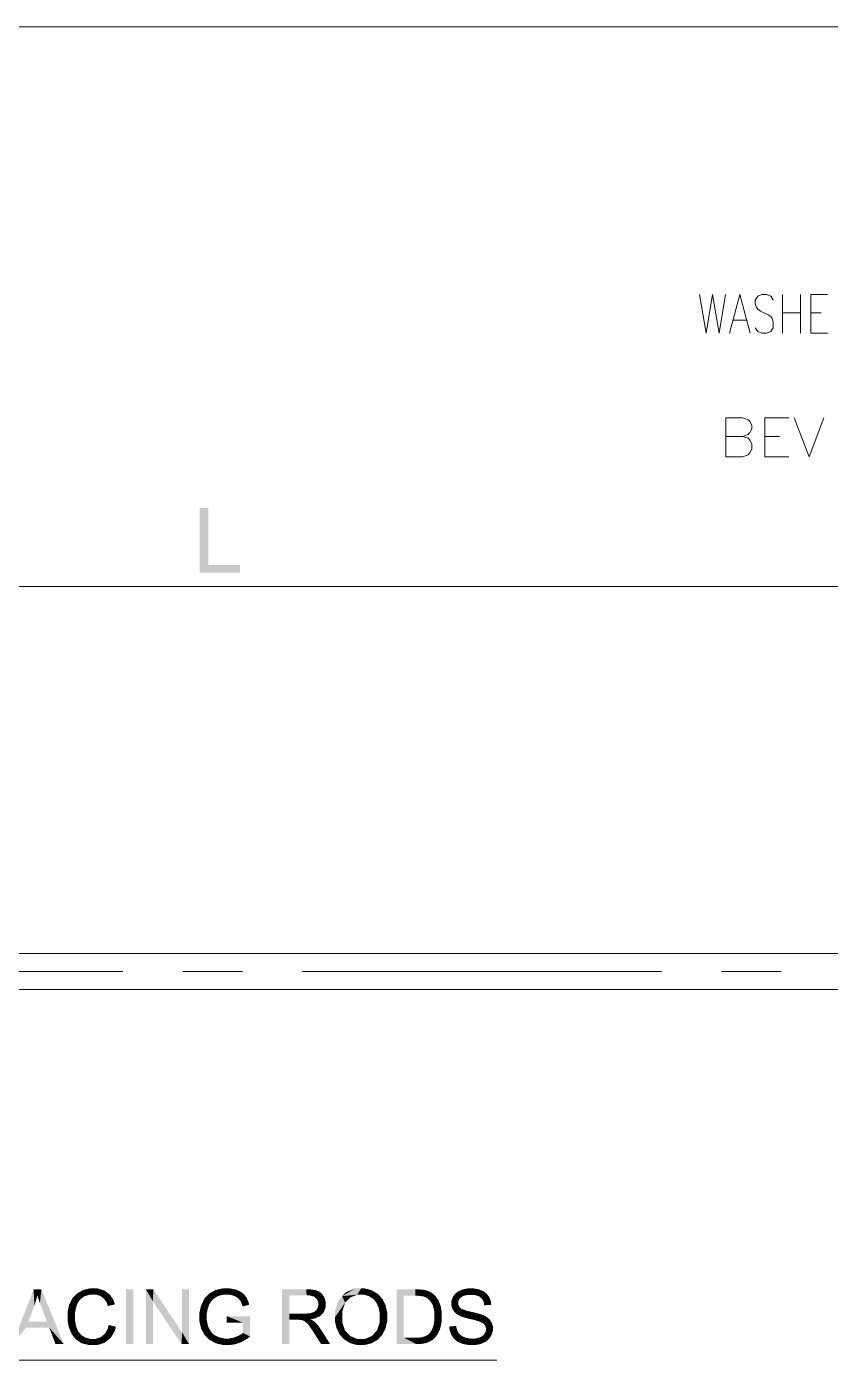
# Model space of a CAD drawing. Header units: millimetres. Extents: x 2 to 579, y 1 to 405.
# Drawn here: x 227.2 to 260.8, y 144.1 to 199.8 of the extents above; entities that cross this region are included whole.
import ezdxf

# ---------------------------------------------------------------- set-up
doc = ezdxf.new("R2010")
doc.units = ezdxf.units.MM
doc.linetypes.add('XKITLINE00', pattern=[0])
doc.layers.add('GraphicObject', color=6, linetype='Continuous', lineweight=0)
doc.layers.add('LinkedObject', color=7, linetype='Continuous', lineweight=0)

# ---------------------------------------------------------------- blocks, each defined once
blk = doc.blocks.new('*A3')
at = {"layer": 'GraphicObject', "color": 3, "linetype": 'XKITLINE00', "lineweight": 0}
blk.add_line((302.08, 199.844), (167.52, 199.844), dxfattribs=at)
blk = doc.blocks.new('*A4')
at = {"layer": 'LinkedObject'}
for points in [[(234.772, 179.741), (234.416, 177.041), (234.416, 179.741)], [(234.772, 177.36), (234.416, 177.041), (234.772, 179.741)], [(234.416, 177.041), (234.772, 177.36), (236.101, 177.041)], [(236.101, 177.041), (234.772, 177.36), (236.101, 177.36)], [(227.482, 147.105), (227.513, 146.427), (226.604, 144.818)], [(227.513, 146.427), (227.482, 147.105), (227.552, 146.535)], [(227.552, 146.535), (227.482, 147.105), (227.613, 146.754)], [(227.613, 146.754), (227.482, 147.105), (227.636, 146.864)], [(227.808, 147.105), (227.636, 146.864), (227.482, 147.105)], [(227.636, 146.864), (227.808, 147.105), (227.663, 146.771)], [(227.663, 146.771), (227.808, 147.105), (227.744, 146.533)], [(227.744, 146.533), (227.808, 147.105), (227.798, 146.389)], [(227.798, 146.389), (227.808, 147.105), (228.037, 145.758)], [(228.037, 145.758), (227.808, 147.105), (228.132, 145.511)], [(228.132, 145.511), (227.808, 147.105), (228.741, 144.818)], [(229.547, 147.074), (229.837, 146.885), (229.422, 147.005)], [(229.824, 147.144), (229.837, 146.885), (229.547, 147.074)], [(229.976, 147.144), (229.837, 146.885), (229.824, 147.144)], [(229.837, 146.885), (229.976, 147.144), (229.969, 146.885)], [(229.976, 147.144), (230.084, 146.885), (229.969, 146.885)], [(230.435, 147.056), (229.976, 147.144), (230.147, 147.144)], [(230.552, 146.969), (229.976, 147.144), (230.435, 147.056)], [(230.274, 146.828), (229.976, 147.144), (230.552, 146.969)], [(230.084, 146.885), (229.976, 147.144), (230.274, 146.828)], [(231.642, 147.105), (231.34, 144.818), (231.34, 147.105)], [(231.642, 144.818), (231.34, 144.818), (231.642, 147.105)], [(232.172, 147.105), (232.463, 146.613), (232.172, 144.818)], [(232.463, 146.613), (232.172, 147.105), (232.483, 147.105)], [(232.463, 146.613), (232.483, 147.105), (233.661, 144.818)], [(233.661, 144.818), (232.483, 147.105), (233.682, 145.309)], [(233.972, 147.105), (233.682, 145.309), (233.682, 147.105)], [(233.972, 144.818), (233.682, 145.309), (233.972, 147.105)], [(235.378, 147.144), (234.946, 147.003), (235.077, 147.073)], [(235.446, 146.885), (234.946, 147.003), (235.378, 147.144)], [(235.55, 146.885), (235.378, 147.144), (235.549, 147.144)], [(235.446, 146.885), (235.378, 147.144), (235.55, 146.885)], [(235.549, 147.144), (235.636, 146.885), (235.55, 146.885)], [(235.673, 147.144), (235.636, 146.885), (235.549, 147.144)], [(235.636, 146.885), (235.673, 147.144), (235.794, 146.855)], [(235.998, 147.063), (235.673, 147.144), (235.897, 147.103)], [(235.794, 146.855), (235.673, 147.144), (235.998, 147.063)], [(235.794, 146.855), (235.998, 147.063), (235.865, 146.825)], [(235.998, 147.063), (235.936, 146.795), (235.865, 146.825)], [(235.936, 146.795), (235.998, 147.063), (236.045, 146.715)], [(236.255, 146.911), (235.998, 147.063), (236.098, 147.023)], [(236.312, 146.839), (235.998, 147.063), (236.255, 146.911)], [(236.045, 146.715), (235.998, 147.063), (236.312, 146.839)], [(238.159, 146.096), (237.857, 144.818), (237.857, 147.105)], [(237.857, 147.105), (238.159, 146.853), (238.159, 146.096)], [(238.882, 146.853), (237.857, 147.105), (238.87, 147.105)], [(238.159, 146.853), (237.857, 147.105), (238.882, 146.853)], [(238.87, 147.105), (239.009, 146.853), (238.882, 146.853)], [(239.254, 147.074), (238.87, 147.105), (239.022, 147.105)], [(239.334, 147.043), (238.87, 147.105), (239.254, 147.074)], [(239.195, 146.801), (238.87, 147.105), (239.334, 147.043)], [(239.009, 146.853), (238.87, 147.105), (239.195, 146.801)], [(240.917, 147.144), (240.37, 146.822), (240.523, 146.983)], [(241.159, 147.144), (240.37, 146.822), (240.917, 147.144)], [(241, 146.883), (240.37, 146.822), (241.159, 147.144)], [(241, 146.883), (241.159, 147.144), (241.161, 146.883)], [(241.159, 147.144), (241.274, 146.883), (241.161, 146.883)], [(241.603, 147.068), (241.159, 147.144), (241.317, 147.144)], [(241.73, 146.992), (241.159, 147.144), (241.603, 147.068)], [(241.478, 146.826), (241.159, 147.144), (241.73, 146.992)], [(241.274, 146.883), (241.159, 147.144), (241.478, 146.826)], [(242.642, 147.105), (242.944, 146.835), (242.642, 144.818)], [(243.424, 146.835), (242.642, 147.105), (243.429, 147.105)], [(242.944, 146.835), (242.642, 147.105), (243.424, 146.835)], [(243.429, 147.105), (243.559, 146.835), (243.424, 146.835)], [(243.562, 147.105), (243.559, 146.835), (243.429, 147.105)], [(243.562, 147.105), (243.755, 146.811), (243.559, 146.835)], [(243.766, 147.088), (243.755, 146.811), (243.562, 147.105)], [(243.836, 147.072), (243.755, 146.811), (243.766, 147.088)], [(243.836, 147.072), (243.816, 146.788), (243.755, 146.811)], [(243.816, 146.788), (243.836, 147.072), (243.9, 146.755)], [(244.101, 146.967), (243.836, 147.072), (243.934, 147.049)], [(244.171, 146.908), (243.836, 147.072), (244.101, 146.967)], [(244.043, 146.626), (243.836, 147.072), (244.171, 146.908)], [(243.9, 146.755), (243.836, 147.072), (244.043, 146.626)], [(245.41, 146.826), (245.222, 147.026), (245.316, 147.065)], [(245.41, 147.104), (245.61, 146.876), (245.316, 147.065)], [(245.316, 147.065), (245.61, 146.876), (245.41, 146.826)], [(245.62, 147.144), (245.61, 146.876), (245.41, 147.104)], [(245.735, 147.144), (245.61, 146.876), (245.62, 147.144)], [(245.61, 146.876), (245.735, 147.144), (245.747, 146.876)], [(245.735, 147.144), (245.878, 146.876), (245.747, 146.876)], [(246.086, 147.103), (245.735, 147.144), (245.862, 147.144)], [(246.183, 147.062), (245.735, 147.144), (246.086, 147.103)], [(246.078, 146.82), (245.735, 147.144), (246.183, 147.062)], [(245.878, 146.876), (245.735, 147.144), (246.078, 146.82)], [(246.183, 147.062), (246.145, 146.765), (246.078, 146.82)], [(246.28, 147.021), (246.145, 146.765), (246.183, 147.062)], [(229.28, 146.419), (228.965, 146.468), (229.034, 146.601)], [(229.102, 146.734), (229.44, 146.695), (229.034, 146.601)], [(229.034, 146.601), (229.44, 146.695), (229.316, 146.526)], [(229.28, 146.419), (229.034, 146.601), (229.316, 146.526)], [(229.296, 146.936), (229.44, 146.695), (229.102, 146.734)], [(229.422, 147.005), (229.44, 146.695), (229.296, 146.936)], [(229.422, 147.005), (229.837, 146.885), (229.617, 146.822)], [(229.44, 146.695), (229.422, 147.005), (229.529, 146.759)], [(229.529, 146.759), (229.422, 147.005), (229.617, 146.822)], [(230.274, 146.828), (230.552, 146.969), (230.35, 146.771)], [(230.552, 146.969), (230.425, 146.714), (230.35, 146.771)], [(230.425, 146.714), (230.552, 146.969), (230.541, 146.532)], [(230.541, 146.532), (230.552, 146.969), (230.878, 146.478)], [(230.541, 146.532), (230.878, 146.478), (230.58, 146.408)], [(230.832, 146.636), (230.552, 146.969), (230.669, 146.882)], [(230.878, 146.478), (230.552, 146.969), (230.832, 146.636)], [(232.172, 144.818), (232.463, 146.613), (232.463, 144.818)], [(234.544, 146.573), (234.404, 146.117), (234.474, 146.429)], [(234.759, 146.323), (234.404, 146.117), (234.544, 146.573)], [(234.946, 147.003), (234.544, 146.573), (234.814, 146.933)], [(235.115, 146.79), (234.544, 146.573), (234.946, 147.003)], [(234.814, 146.933), (234.544, 146.573), (234.614, 146.718)], [(234.993, 146.707), (234.544, 146.573), (235.115, 146.79)], [(234.947, 146.656), (234.544, 146.573), (234.993, 146.707)], [(234.9, 146.604), (234.544, 146.573), (234.947, 146.656)], [(234.828, 146.491), (234.544, 146.573), (234.9, 146.604)], [(234.544, 146.573), (234.828, 146.491), (234.803, 146.429)], [(234.759, 146.323), (234.544, 146.573), (234.803, 146.429)], [(234.946, 147.003), (235.191, 146.822), (235.115, 146.79)], [(235.191, 146.822), (234.946, 147.003), (235.267, 146.853)], [(235.267, 146.853), (234.946, 147.003), (235.446, 146.885)], [(236.045, 146.715), (236.312, 146.839), (236.083, 146.665)], [(236.312, 146.839), (236.122, 146.615), (236.083, 146.665)], [(236.122, 146.615), (236.312, 146.839), (236.186, 146.478)], [(236.186, 146.478), (236.312, 146.839), (236.456, 146.58)], [(236.186, 146.478), (236.456, 146.58), (236.211, 146.39)], [(236.211, 146.39), (236.456, 146.58), (236.485, 146.465)], [(236.456, 146.58), (236.312, 146.839), (236.369, 146.768)], [(239.334, 147.043), (239.254, 146.748), (239.195, 146.801)], [(239.413, 147.012), (239.254, 146.748), (239.334, 147.043)], [(239.254, 146.748), (239.413, 147.012), (239.313, 146.696)], [(239.313, 146.696), (239.413, 147.012), (239.587, 146.825)], [(239.587, 146.825), (239.371, 146.563), (239.313, 146.696)], [(239.635, 146.747), (239.371, 146.563), (239.587, 146.825)], [(239.682, 146.575), (239.371, 146.563), (239.635, 146.747)], [(239.682, 146.481), (239.371, 146.563), (239.682, 146.575)], [(239.371, 146.563), (239.682, 146.481), (239.371, 146.482)], [(239.587, 146.825), (239.413, 147.012), (239.54, 146.903)], [(240.37, 146.822), (240.064, 145.931), (240.217, 146.661)], [(240.491, 146.552), (240.064, 145.931), (240.37, 146.822)], [(240.217, 146.661), (240.064, 145.931), (240.064, 146.215)], [(240.375, 146.184), (240.064, 145.931), (240.491, 146.552)], [(240.723, 146.773), (240.37, 146.822), (241, 146.883)], [(240.37, 146.822), (240.723, 146.773), (240.607, 146.662)], [(240.491, 146.552), (240.37, 146.822), (240.607, 146.662)], [(241.478, 146.826), (241.73, 146.992), (241.569, 146.768)], [(241.73, 146.992), (241.66, 146.711), (241.569, 146.768)], [(241.66, 146.711), (241.73, 146.992), (241.798, 146.55)], [(242.051, 146.706), (241.73, 146.992), (241.857, 146.917)], [(242.117, 146.571), (241.73, 146.992), (242.051, 146.706)], [(241.798, 146.55), (241.73, 146.992), (242.117, 146.571)], [(241.798, 146.55), (242.117, 146.571), (241.845, 146.446)], [(242.117, 146.571), (241.892, 146.342), (241.845, 146.446)], [(241.892, 146.342), (242.117, 146.571), (241.94, 146.098)], [(241.94, 146.098), (242.117, 146.571), (242.251, 146.129)], [(242.251, 146.129), (242.117, 146.571), (242.184, 146.435)], [(242.642, 144.818), (242.944, 146.835), (242.944, 145.088)], [(244.171, 146.908), (244.102, 146.53), (244.043, 146.626)], [(244.261, 146.832), (244.102, 146.53), (244.171, 146.908)], [(244.396, 146.636), (244.102, 146.53), (244.261, 146.832)], [(244.102, 146.53), (244.396, 146.636), (244.161, 146.433)], [(244.161, 146.433), (244.396, 146.636), (244.441, 146.517)], [(244.441, 146.517), (244.22, 146.158), (244.161, 146.433)], [(244.486, 146.398), (244.22, 146.158), (244.441, 146.517)], [(245.029, 146.837), (244.931, 146.513), (244.98, 146.761)], [(245.284, 146.725), (244.931, 146.513), (245.029, 146.837)], [(244.98, 146.761), (244.931, 146.513), (244.931, 146.599)], [(245.221, 146.604), (244.931, 146.513), (245.284, 146.725)], [(244.931, 146.513), (245.221, 146.604), (245.221, 146.533)], [(245.221, 146.471), (244.931, 146.513), (245.221, 146.533)], [(244.931, 146.513), (245.221, 146.471), (244.931, 146.434)], [(245.078, 146.912), (245.347, 146.775), (245.029, 146.837)], [(245.029, 146.837), (245.347, 146.775), (245.284, 146.725)], [(245.222, 147.026), (245.347, 146.775), (245.078, 146.912)], [(245.347, 146.775), (245.222, 147.026), (245.41, 146.826)], [(246.145, 146.765), (246.28, 147.021), (246.212, 146.71)], [(246.212, 146.71), (246.28, 147.021), (246.481, 146.82)], [(246.481, 146.82), (246.291, 146.545), (246.212, 146.71)], [(246.481, 146.82), (246.28, 147.021), (246.429, 146.9)], [(246.534, 146.741), (246.291, 146.545), (246.481, 146.82)], [(246.59, 146.56), (246.291, 146.545), (246.534, 146.741)], [(246.594, 146.46), (246.291, 146.545), (246.59, 146.56)], [(246.291, 146.545), (246.594, 146.46), (246.303, 146.437)], [(226.604, 144.818), (227.513, 146.427), (227.26, 145.758)], [(229.244, 146.313), (228.897, 146.157), (228.965, 146.468)], [(229.208, 146.093), (228.897, 146.157), (229.244, 146.313)], [(228.897, 146.157), (229.208, 146.093), (228.897, 145.978)], [(228.897, 145.978), (229.208, 146.093), (229.208, 145.98)], [(229.208, 145.98), (228.897, 145.815), (228.897, 145.978)], [(229.208, 145.834), (228.897, 145.815), (229.208, 145.98)], [(229.244, 146.313), (228.965, 146.468), (229.28, 146.419)], [(234.715, 146.093), (234.404, 146.117), (234.759, 146.323)], [(234.404, 146.117), (234.715, 146.093), (234.404, 145.95)], [(234.404, 145.95), (234.715, 146.093), (234.715, 145.969)], [(234.715, 145.816), (234.404, 145.95), (234.715, 145.969)], [(234.404, 145.95), (234.545, 145.34), (234.404, 145.782)], [(234.715, 145.816), (234.545, 145.34), (234.404, 145.95)], [(235.55, 145.984), (236.222, 145.714), (235.55, 145.714)], [(236.52, 145.984), (236.222, 145.714), (235.55, 145.984)], [(236.222, 145.288), (236.52, 145.984), (236.52, 145.136)], [(236.222, 145.714), (236.52, 145.984), (236.222, 145.288)], [(238.159, 146.096), (238.159, 145.833), (237.857, 144.818)], [(238.51, 145.833), (238.159, 146.096), (238.809, 146.096)], [(238.159, 145.833), (238.159, 146.096), (238.51, 145.833)], [(238.51, 145.833), (238.809, 146.096), (238.568, 145.833)], [(238.568, 145.833), (238.809, 146.096), (238.652, 145.828)], [(238.652, 145.828), (238.809, 146.096), (238.678, 145.822)], [(238.678, 145.822), (238.809, 146.096), (238.713, 145.814)], [(238.713, 145.814), (238.809, 146.096), (238.782, 145.783)], [(238.782, 145.783), (238.809, 146.096), (238.912, 146.096)], [(238.782, 145.783), (238.912, 146.096), (238.816, 145.761)], [(238.912, 146.096), (239.039, 145.858), (238.816, 145.761)], [(239.074, 146.118), (239.039, 145.858), (238.912, 146.096)], [(239.039, 145.858), (239.074, 146.118), (239.204, 145.881)], [(239.133, 146.139), (239.525, 146.07), (239.074, 146.118)], [(239.447, 145.987), (239.074, 146.118), (239.525, 146.07)], [(239.204, 145.881), (239.074, 146.118), (239.447, 145.987)], [(239.191, 146.16), (239.525, 146.07), (239.133, 146.139)], [(239.525, 146.07), (239.191, 146.16), (239.28, 146.229)], [(239.311, 146.276), (239.525, 146.07), (239.28, 146.229)], [(239.341, 146.324), (239.525, 146.07), (239.311, 146.276)], [(239.341, 146.324), (239.682, 146.481), (239.525, 146.07)], [(239.371, 146.426), (239.682, 146.481), (239.341, 146.324)], [(239.682, 146.481), (239.371, 146.426), (239.371, 146.482)], [(239.525, 146.07), (239.682, 146.481), (239.604, 146.154)], [(239.604, 146.154), (239.682, 146.481), (239.682, 146.359)], [(240.064, 145.931), (240.375, 146.184), (240.375, 145.926)], [(241.829, 145.397), (242.251, 145.957), (242.11, 145.335)], [(241.94, 145.738), (242.251, 145.957), (241.829, 145.397)], [(241.94, 145.958), (242.251, 146.129), (242.251, 145.957)], [(241.94, 146.098), (242.251, 146.129), (241.94, 145.958)], [(242.251, 145.957), (241.94, 145.738), (241.94, 145.958)], [(242.11, 145.335), (242.251, 145.957), (242.181, 145.472)], [(242.181, 145.472), (242.251, 145.957), (242.251, 145.783)], [(244.531, 146.127), (244.22, 146.158), (244.486, 146.398)], [(244.531, 145.974), (244.22, 146.158), (244.531, 146.127)], [(244.22, 146.158), (244.531, 145.974), (244.22, 145.978)], [(244.531, 145.974), (244.22, 145.849), (244.22, 145.978)], [(244.531, 145.843), (244.22, 145.849), (244.531, 145.974)], [(244.931, 146.434), (245.221, 146.471), (244.971, 146.291)], [(244.971, 146.291), (245.221, 146.471), (245.011, 146.228)], [(245.011, 146.228), (245.221, 146.471), (245.266, 146.37)], [(245.266, 146.37), (245.173, 146.058), (245.011, 146.228)], [(245.011, 146.228), (245.173, 146.058), (245.051, 146.164)], [(245.31, 146.33), (245.173, 146.058), (245.266, 146.37)], [(245.173, 146.058), (245.31, 146.33), (245.254, 146.015)], [(245.254, 146.015), (245.31, 146.33), (245.354, 146.29)], [(245.254, 146.015), (245.354, 146.29), (245.317, 145.981)], [(245.317, 145.981), (245.354, 146.29), (245.538, 145.91)], [(245.538, 145.91), (245.354, 146.29), (245.582, 146.208)], [(245.538, 145.91), (245.582, 146.208), (245.695, 145.872)], [(245.695, 145.872), (245.582, 146.208), (245.766, 146.167)], [(245.695, 145.872), (245.766, 146.167), (245.853, 145.834)], [(245.853, 145.834), (245.766, 146.167), (245.951, 146.125)], [(245.853, 145.834), (245.951, 146.125), (246.056, 145.778)], [(246.056, 145.778), (245.951, 146.125), (246.102, 145.76)], [(246.102, 145.76), (245.951, 146.125), (246.174, 145.733)], [(246.203, 146.052), (246.174, 145.733), (245.951, 146.125)], [(246.272, 146.021), (246.174, 145.733), (246.203, 146.052)], [(246.174, 145.733), (246.272, 146.021), (246.277, 145.665)], [(246.277, 145.665), (246.272, 146.021), (246.372, 145.975)], [(246.277, 145.665), (246.372, 145.975), (246.309, 145.625)], [(246.309, 145.625), (246.372, 145.975), (246.34, 145.585)], [(246.372, 145.975), (246.567, 145.788), (246.34, 145.585)], [(246.567, 145.788), (246.372, 145.975), (246.519, 145.858)], [(227.174, 145.511), (226.604, 144.818), (227.26, 145.758)], [(227.26, 145.758), (228.132, 145.511), (227.174, 145.511)], [(228.037, 145.758), (228.132, 145.511), (227.26, 145.758)], [(228.132, 145.511), (228.741, 144.818), (228.396, 144.818)], [(229.208, 145.834), (229.018, 145.365), (228.897, 145.815)], [(228.897, 145.815), (229.018, 145.365), (228.958, 145.508)], [(229.251, 145.579), (229.018, 145.365), (229.208, 145.834)], [(229.018, 145.365), (229.251, 145.579), (229.293, 145.47)], [(229.336, 145.361), (229.018, 145.365), (229.293, 145.47)], [(230.464, 145.257), (230.917, 145.543), (230.575, 144.974)], [(230.584, 145.475), (230.917, 145.543), (230.464, 145.257)], [(230.575, 144.974), (230.917, 145.543), (230.698, 145.072)], [(230.917, 145.543), (230.584, 145.475), (230.615, 145.619)], [(230.698, 145.072), (230.917, 145.543), (230.869, 145.357)], [(234.404, 145.782), (234.545, 145.34), (234.474, 145.477)], [(234.768, 145.56), (234.545, 145.34), (234.715, 145.816)], [(234.545, 145.34), (234.768, 145.56), (234.821, 145.457)], [(234.873, 145.354), (234.545, 145.34), (234.821, 145.457)], [(237.857, 144.818), (238.159, 145.833), (238.159, 144.818)], [(238.816, 145.761), (239.039, 145.858), (238.85, 145.74)], [(239.039, 145.858), (238.926, 145.663), (238.85, 145.74)], [(239.099, 145.829), (238.926, 145.663), (239.039, 145.858)], [(238.926, 145.663), (239.099, 145.829), (238.969, 145.609)], [(238.969, 145.609), (239.099, 145.829), (239.012, 145.554)], [(239.012, 145.554), (239.099, 145.829), (239.222, 145.744)], [(239.222, 145.744), (239.121, 145.396), (239.012, 145.554)], [(239.222, 145.744), (239.099, 145.829), (239.19, 145.772)], [(239.288, 145.684), (239.121, 145.396), (239.222, 145.744)], [(239.413, 145.531), (239.121, 145.396), (239.288, 145.684)], [(239.121, 145.396), (239.413, 145.531), (239.187, 145.294)], [(239.187, 145.294), (239.413, 145.531), (239.472, 145.44)], [(239.187, 145.294), (239.472, 145.44), (239.489, 144.818)], [(239.489, 144.818), (239.472, 145.44), (239.867, 144.818)], [(240.064, 145.931), (240.375, 145.719), (240.064, 145.78)], [(240.375, 145.719), (240.064, 145.931), (240.375, 145.926)], [(240.064, 145.78), (240.375, 145.719), (240.13, 145.495)], [(240.13, 145.495), (240.375, 145.719), (240.195, 145.36)], [(240.195, 145.36), (240.375, 145.719), (240.487, 145.394)], [(240.487, 145.394), (240.453, 145.013), (240.195, 145.36)], [(240.598, 145.275), (240.453, 145.013), (240.487, 145.394)], [(242.11, 145.335), (241.719, 145.277), (241.829, 145.397)], [(244.13, 145.447), (244.314, 145.179), (244.046, 145.302)], [(244.47, 145.512), (244.13, 145.447), (244.19, 145.628)], [(244.44, 145.411), (244.13, 145.447), (244.47, 145.512)], [(244.362, 145.245), (244.13, 145.447), (244.44, 145.411)], [(244.314, 145.179), (244.13, 145.447), (244.362, 145.245)], [(244.22, 145.849), (244.531, 145.843), (244.19, 145.628)], [(244.19, 145.628), (244.531, 145.843), (244.47, 145.512)], [(244.47, 145.512), (244.531, 145.843), (244.5, 145.613)], [(245.142, 145.491), (244.846, 145.552), (245.132, 145.577)], [(244.846, 145.552), (244.972, 145.141), (244.849, 145.437)], [(245.142, 145.491), (244.972, 145.141), (244.846, 145.552)], [(244.849, 145.437), (244.972, 145.141), (244.912, 145.232)], [(245.189, 145.35), (244.972, 145.141), (245.142, 145.491)], [(246.34, 145.585), (246.567, 145.788), (246.372, 145.491)], [(246.34, 145.287), (246.662, 145.463), (246.61, 145.2)], [(246.372, 145.385), (246.662, 145.463), (246.34, 145.287)], [(246.372, 145.491), (246.567, 145.788), (246.615, 145.717)], [(246.372, 145.491), (246.615, 145.717), (246.372, 145.438)], [(246.372, 145.438), (246.615, 145.717), (246.372, 145.385)], [(246.615, 145.717), (246.662, 145.463), (246.372, 145.385)], [(246.61, 145.2), (246.662, 145.463), (246.662, 145.372)], [(246.662, 145.463), (246.615, 145.717), (246.662, 145.555)], [(229.018, 145.365), (229.37, 144.929), (229.078, 145.223)], [(229.336, 145.361), (229.37, 144.929), (229.018, 145.365)], [(229.078, 145.223), (229.37, 144.929), (229.254, 145.005)], [(229.468, 145.199), (229.37, 144.929), (229.336, 145.361)], [(229.37, 144.929), (229.468, 145.199), (229.558, 145.145)], [(229.647, 145.091), (229.37, 144.929), (229.558, 145.145)], [(229.647, 145.091), (229.971, 144.779), (229.37, 144.929)], [(229.37, 144.929), (229.971, 144.779), (229.486, 144.854)], [(229.486, 144.854), (229.971, 144.779), (229.786, 144.779)], [(229.841, 145.037), (229.971, 144.779), (229.647, 145.091)], [(229.971, 144.779), (229.841, 145.037), (229.946, 145.037)], [(230.073, 145.037), (229.971, 144.779), (229.946, 145.037)], [(230.073, 145.037), (230.575, 144.974), (229.971, 144.779)], [(229.971, 144.779), (230.575, 144.974), (230.149, 144.779)], [(230.288, 145.111), (230.575, 144.974), (230.073, 145.037)], [(230.149, 144.779), (230.575, 144.974), (230.451, 144.877)], [(230.575, 144.974), (230.288, 145.111), (230.376, 145.184)], [(230.464, 145.257), (230.575, 144.974), (230.376, 145.184)], [(233.682, 145.309), (233.972, 144.818), (233.661, 144.818)], [(234.873, 145.354), (234.96, 144.923), (234.545, 145.34)], [(234.545, 145.34), (234.96, 144.923), (234.615, 145.204)], [(234.615, 145.204), (234.96, 144.923), (234.823, 144.995)], [(235.026, 145.201), (234.96, 144.923), (234.873, 145.354)], [(234.96, 144.923), (235.026, 145.201), (235.127, 145.151)], [(235.228, 145.101), (234.96, 144.923), (235.127, 145.151)], [(235.228, 145.101), (235.573, 144.779), (234.96, 144.923)], [(234.96, 144.923), (235.573, 144.779), (235.098, 144.851)], [(235.098, 144.851), (235.573, 144.779), (235.404, 144.779)], [(235.441, 145.051), (235.573, 144.779), (235.228, 145.101)], [(235.573, 144.779), (235.441, 145.051), (235.555, 145.051)], [(235.555, 145.051), (235.697, 144.779), (235.573, 144.779)], [(235.653, 145.051), (235.697, 144.779), (235.555, 145.051)], [(235.845, 145.089), (235.941, 144.824), (235.653, 145.051)], [(235.653, 145.051), (235.941, 144.824), (235.697, 144.779)], [(236.059, 144.868), (235.845, 145.089), (235.938, 145.127)], [(235.941, 144.824), (235.845, 145.089), (236.059, 144.868)], [(236.032, 145.164), (236.178, 144.913), (235.938, 145.127)], [(235.938, 145.127), (236.178, 144.913), (236.059, 144.868)], [(236.174, 145.245), (236.52, 145.136), (236.032, 145.164)], [(236.032, 145.164), (236.52, 145.136), (236.178, 144.913)], [(236.222, 145.288), (236.52, 145.136), (236.174, 145.245)], [(236.178, 144.913), (236.52, 145.136), (236.408, 145.047)], [(240.195, 145.36), (240.453, 145.013), (240.261, 145.225)], [(240.453, 145.013), (240.598, 145.275), (240.581, 144.935)], [(240.581, 144.935), (240.598, 145.275), (240.709, 145.156)], [(240.709, 145.156), (241.158, 144.779), (240.581, 144.935)], [(240.581, 144.935), (241.158, 144.779), (240.708, 144.857)], [(240.708, 144.857), (241.158, 144.779), (240.996, 144.779)], [(240.988, 145.037), (241.158, 144.779), (240.709, 145.156)], [(241.158, 144.779), (240.988, 145.037), (241.156, 145.037)], [(241.327, 145.037), (241.158, 144.779), (241.156, 145.037)], [(241.158, 144.779), (241.327, 145.037), (241.306, 144.779)], [(241.306, 144.779), (241.327, 145.037), (241.584, 144.849)], [(241.713, 144.92), (241.327, 145.037), (241.608, 145.157)], [(241.584, 144.849), (241.327, 145.037), (241.713, 144.92)], [(241.719, 145.277), (241.841, 144.99), (241.608, 145.157)], [(241.608, 145.157), (241.841, 144.99), (241.713, 144.92)], [(242.04, 145.198), (241.719, 145.277), (242.11, 145.335)], [(241.841, 144.99), (241.719, 145.277), (242.04, 145.198)], [(242.944, 145.088), (243.466, 144.818), (242.642, 144.818)], [(243.432, 145.088), (243.466, 144.818), (242.944, 145.088)], [(243.432, 145.088), (243.57, 144.818), (243.466, 144.818)], [(243.545, 145.088), (243.57, 144.818), (243.432, 145.088)], [(243.833, 144.857), (243.545, 145.088), (243.723, 145.109)], [(243.753, 144.837), (243.545, 145.088), (243.833, 144.857)], [(243.57, 144.818), (243.545, 145.088), (243.753, 144.837)], [(243.787, 145.13), (243.833, 144.857), (243.723, 145.109)], [(243.851, 145.151), (243.833, 144.857), (243.787, 145.13)], [(243.833, 144.857), (243.851, 145.151), (243.913, 144.876)], [(244.106, 144.971), (243.851, 145.151), (243.954, 145.21)], [(244.05, 144.934), (243.851, 145.151), (244.106, 144.971)], [(243.913, 144.876), (243.851, 145.151), (244.05, 144.934)], [(243.992, 145.248), (244.163, 145.009), (243.954, 145.21)], [(243.954, 145.21), (244.163, 145.009), (244.106, 144.971)], [(244.314, 145.179), (243.992, 145.248), (244.046, 145.302)], [(244.267, 145.113), (243.992, 145.248), (244.314, 145.179)], [(244.163, 145.009), (243.992, 145.248), (244.267, 145.113)], [(244.972, 145.141), (245.189, 145.35), (245.031, 145.05)], [(245.031, 145.05), (245.189, 145.35), (245.195, 144.914)], [(245.226, 145.295), (245.195, 144.914), (245.189, 145.35)], [(245.263, 145.24), (245.195, 144.914), (245.226, 145.295)], [(245.263, 145.24), (245.3, 144.869), (245.195, 144.914)], [(245.378, 145.151), (245.3, 144.869), (245.263, 145.24)], [(245.3, 144.869), (245.378, 145.151), (245.405, 144.824)], [(245.456, 145.117), (245.405, 144.824), (245.378, 145.151)], [(245.534, 145.083), (245.405, 144.824), (245.456, 145.117)], [(245.534, 145.083), (245.664, 144.779), (245.405, 144.824)], [(245.708, 145.049), (245.664, 144.779), (245.534, 145.083)], [(245.708, 145.049), (245.819, 144.779), (245.664, 144.779)], [(245.806, 145.049), (245.819, 144.779), (245.708, 145.049)], [(245.806, 145.049), (245.941, 144.779), (245.819, 144.779)], [(245.892, 145.049), (245.941, 144.779), (245.806, 145.049)], [(246.044, 145.074), (246.258, 144.868), (245.892, 145.049)], [(245.892, 145.049), (246.258, 144.868), (245.941, 144.779)], [(245.941, 144.779), (246.258, 144.868), (246.161, 144.824)], [(246.111, 145.1), (246.506, 145.039), (246.044, 145.074)], [(246.356, 144.913), (246.044, 145.074), (246.506, 145.039)], [(246.258, 144.868), (246.044, 145.074), (246.356, 144.913)], [(246.177, 145.126), (246.506, 145.039), (246.111, 145.1)], [(246.275, 145.197), (246.558, 145.119), (246.177, 145.126)], [(246.177, 145.126), (246.558, 145.119), (246.506, 145.039)], [(246.307, 145.242), (246.61, 145.2), (246.275, 145.197)], [(246.558, 145.119), (246.275, 145.197), (246.61, 145.2)], [(246.34, 145.287), (246.61, 145.2), (246.307, 145.242)]]:
    blk.add_hatch(color=7, dxfattribs=at).paths.add_polyline_path(points, flags=17)
at = {"layer": 'LinkedObject', "color": 2, "linetype": 'XKITLINE00', "lineweight": 0}
for p, q in [((255.298, 188.659), (255.568, 187.039)), ((255.568, 187.039), (255.838, 188.659)), ((255.838, 188.659), (256.108, 187.039)), ((256.108, 187.039), (256.378, 188.659)), ((256.54, 187.039), (256.972, 188.659)), ((256.972, 188.659), (257.404, 187.039)), ((257.62, 188.428), (257.728, 188.582)), ((257.62, 188.274), (257.62, 188.428)), ((257.728, 188.582), (257.89, 188.659)), ((257.89, 188.659), (258.106, 188.659)), ((258.106, 188.659), (258.268, 188.582)), ((258.268, 188.582), (258.376, 188.428)), ((258.754, 188.659), (258.754, 187.039)), ((259.51, 188.659), (259.51, 187.039)), ((259.942, 187.039), (259.942, 188.659)), ((259.942, 188.659), (260.644, 188.659)), ((257.674, 188.119), (257.62, 188.274)), ((257.728, 188.042), (257.674, 188.119)), ((257.836, 187.965), (257.728, 188.042)), ((258.16, 187.811), (257.836, 187.965)), ((258.268, 187.734), (258.16, 187.811)), ((258.322, 187.656), (258.268, 187.734)), ((258.754, 187.888), (259.51, 187.888)), ((259.942, 187.888), (260.374, 187.888)), ((256.702, 187.579), (257.242, 187.579)), ((257.62, 187.271), (257.728, 187.116)), ((258.268, 187.116), (258.376, 187.271)), ((258.376, 187.502), (258.322, 187.656)), ((258.376, 187.271), (258.376, 187.502)), ((257.728, 187.116), (257.89, 187.039)), ((257.89, 187.039), (258.106, 187.039)), ((258.106, 187.039), (258.268, 187.116)), ((260.644, 187.039), (259.942, 187.039)), ((256.396, 181.884), (256.396, 183.504)), ((256.396, 183.504), (257.091, 183.504)), ((257.091, 183.504), (257.322, 183.427)), ((257.322, 183.427), (257.399, 183.35)), ((257.399, 183.35), (257.476, 183.195)), ((258.016, 181.884), (258.016, 183.504)), ((258.016, 183.504), (259.019, 183.504)), ((259.251, 183.504), (259.868, 181.884)), ((259.868, 181.884), (260.485, 183.504)), ((257.091, 182.733), (256.396, 182.733)), ((256.396, 182.733), (257.091, 182.733)), ((257.322, 182.81), (257.091, 182.733)), ((257.091, 182.733), (257.322, 182.655)), ((257.399, 182.887), (257.322, 182.81)), ((257.476, 183.041), (257.399, 182.887)), ((257.476, 183.195), (257.476, 183.041)), ((258.016, 182.733), (258.634, 182.733)), ((257.322, 182.655), (257.399, 182.578)), ((257.399, 182.578), (257.476, 182.424)), ((257.476, 182.193), (257.399, 182.038)), ((257.476, 182.424), (257.476, 182.193)), ((257.091, 181.884), (256.396, 181.884)), ((257.322, 181.961), (257.091, 181.884)), ((257.399, 182.038), (257.322, 181.961)), ((259.019, 181.884), (258.016, 181.884))]:
    blk.add_line(p, q, dxfattribs=at)
at = {"layer": 'LinkedObject', "color": 1, "linetype": 'XKITLINE00', "lineweight": 0}
blk.add_line((296.496, 176.456), (174.021, 176.456), dxfattribs=at)
at = {"layer": 'LinkedObject', "color": 7, "linetype": 'XKITLINE00', "lineweight": 0}
for p, q in [((191.301, 161.139), (279.216, 161.139)), ((279.216, 159.625), (190.221, 159.625)), ((226.608, 144.141), (228.737, 144.141)), ((228.737, 144.141), (231.042, 144.141)), ((231.042, 144.141), (231.93, 144.141)), ((231.93, 144.141), (234.235, 144.141)), ((234.235, 144.141), (236.719, 144.141)), ((236.719, 144.141), (237.606, 144.141)), ((237.606, 144.141), (239.911, 144.141)), ((239.911, 144.141), (242.395, 144.141)), ((242.395, 144.141), (244.7, 144.141)), ((244.7, 144.141), (246.829, 144.141))]:
    blk.add_line(p, q, dxfattribs=at)
at = {"layer": 'LinkedObject', "color": 6, "linetype": 'XKITLINE00', "lineweight": 0}
for p, q in [((216.21, 160.382), (231.21, 160.382)), ((233.71, 160.382), (236.21, 160.382)), ((238.71, 160.382), (253.71, 160.382)), ((256.21, 160.382), (258.71, 160.382))]:
    blk.add_line(p, q, dxfattribs=at)

msp = doc.modelspace()

# ---------------------------------------------------------------- block references
at = {"lineweight": 0}
for name in ['*A3', '*A4']:
    msp.add_blockref(name, (0, 0), dxfattribs=at)

doc.saveas('drawing.dxf')
